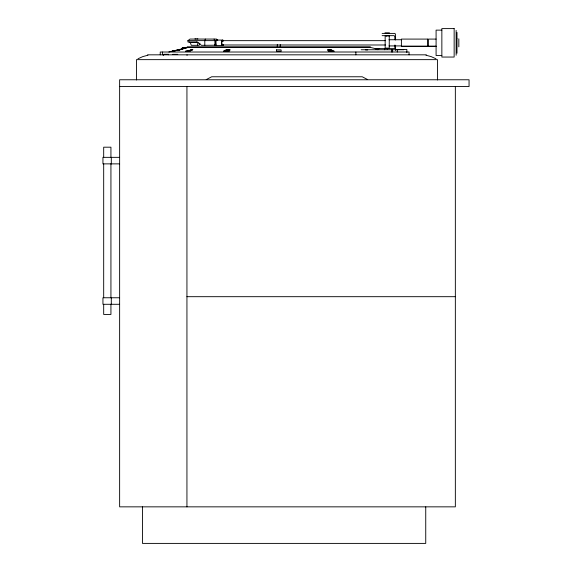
<?xml version="1.0" encoding="UTF-8"?>
<svg xmlns="http://www.w3.org/2000/svg" width="572" height="572" viewBox="0 0 572 572"><rect width="100%" height="100%" fill="white"/><g stroke="black" fill="none" stroke-linecap="round" stroke-linejoin="round"><path stroke-width="0.86" d="M197.583 45.317L197.912 42.435L189.189 42.435L189.189 41.956M215.866 41.699L215.987 44.323M199.907 43.157L199.192 45.317L191.248 45.317L190.297 42.435M205.348 39.06L204.805 40.633L204.805 45.331M334.041 51.137C326.162 52.603 325.289 46.79 334.041 51.137L328.206 51.137M222.694 40.069L216.166 40.069L215.823 40.877A2.753 1.201 -90 0 0 216.073 45.209L201.437 45.331L197.24 41.956L187.923 41.956L187.923 40.633L190.011 39.06L216.466 39.06L217.782 40.104M206.22 79.615L211.704 76.77L362.212 76.77L367.696 79.615M137.981 58.759L142.821 56.592L147.941 55.227M223.623 51.137C224.517 49.356 233.869 48.899 227.806 51.137C223.752 52.016 220.284 50.708 229.479 51.137M185.886 51.137L185.442 51.409L192.85 49.707L185.886 51.137L190.526 51.137M179.079 49.95L187.173 47.39L370.37 47.39L378.163 49.356M214.693 44.773A2.753 1.201 -90 0 0 214.943 45.209L215.851 45.488M179.115 50.064L188.066 47.39L168.854 52.002M385.464 40.655L222.715 40.655C221.35 41.384 221.371 44.194 222.672 44.988L385.464 44.988M172.73 51.223C192.685 46.99 167.753 51.959 172.344 51.301M441.856 30.137L436.086 30.137L436.086 55.513L441.856 55.513M384.956 32.84L389.453 32.84M382.125 33.405L394.844 33.405A2.359 0.808 -90 0 1 395.552 35.657L395.552 40.011M382.125 35.657L394.137 35.657A2.359 0.808 -90 0 1 394.844 37.909L394.844 39.697M194.93 38.896L195.931 38.896M196.89 38.896L197.891 38.896M436.086 39.089L428.399 39.089L428.399 46.561L436.086 46.561M388.981 39.733L401.394 39.733M187.923 40.633L215.966 40.633M221.235 40.748L223.18 40.969M215.544 45.581L222.694 45.581M388.981 45.917L401.394 45.917M401.394 46.11L427.563 46.11M428.399 46.11L436.086 46.11M187.173 46.825L370.37 46.825M183.033 47.776L184.327 47.776M375.275 48.52L379.694 48.52M376.104 49.449L378.786 49.449M395.738 49.449L406.856 49.449L406.856 52.524M361.175 49.75L403.761 49.75M178.042 49.928L179.744 49.928M190.469 49.928L192.192 49.928M226.154 49.928L230.244 49.928M327.441 49.928L331.674 49.928M172.494 51.137L175.096 51.137M172.637 54.326L177.756 54.326M147.597 54.826L426.326 54.826M119.634 86.529L469.054 86.529L469.054 79.765L119.634 79.765L119.634 506.849L455.348 506.849L455.348 86.529M119.634 157.343L102.946 157.343L102.946 163.871L119.634 163.871M186.937 296.689L455.348 296.689M119.634 297.762L102.946 297.762L102.946 304.29L119.634 304.29M425.976 55.227L431.102 56.592L435.935 58.759M367.689 49.928L365.544 49.928M216.166 40.069L217.103 40.44M214.057 39.06L214.908 40.633L214.908 45.331M458.83 38.817L458.83 46.832M456.985 32.411L456.985 38.703M456.985 38.817L456.985 53.239M456.149 30.409L456.149 55.241M437.466 80.023L437.466 59.645L136.458 59.645L136.458 80.023M425.74 506.849L425.74 543.4L142.478 543.4L142.478 506.849M409.066 54.826L409.066 52.002L160.239 52.023L160.239 54.826M397.29 49.75L397.29 52.002M395.552 45.238L395.552 50.465M394.844 45.052L394.844 48.62L377.892 48.62L377.892 49.75M392.621 49.75L392.621 52.002M391.698 49.75L391.698 52.002M387.208 48.62L387.208 49.185M384.684 48.62L384.684 49.75M355.87 52.002L355.87 54.826M280.237 44.573L280.237 46.825M277.306 44.573L277.306 46.825M196.797 41.956L196.797 42.435M187.037 54.826L187.037 55.384M186.937 86.529L186.937 506.849M168.518 54.826L168.518 54.261L163.842 54.261L163.842 54.826M163.363 54.826L163.363 55.384M162.534 52.023L162.534 54.826M111.297 157.343L111.297 163.871M111.297 297.762L111.297 304.29M110.932 157.343L110.932 147.19L103.682 147.19L103.682 157.343M110.932 163.871L110.932 297.762M110.932 304.29L110.932 314.443L103.682 314.443L103.682 304.29M103.682 163.871L103.682 297.762M386.2 35.657A2.359 0.808 -90 0 1 386.55 36.043M181.789 49.342A13.256 13.256 0 0 0 182.382 47.497L183.033 47.497L183.033 48.062L184.327 48.062L184.327 47.497L184.978 47.497A13.256 13.256 0 0 0 185.149 48.119M223.209 44.888A2.381 1.037 -90 0 1 221.657 42.821A2.381 1.037 -90 0 1 223.209 40.762M223.538 44.773A2.753 1.201 -90 0 1 221.843 44.773A2.753 1.201 -90 0 1 221.843 40.877A2.753 1.201 -90 0 1 223.538 40.877M215.272 45.124A2.381 1.037 90 0 1 215.022 44.888M215.937 44.509A2.381 1.037 90 0 1 215.937 41.141M276.519 49.843L276.519 51.223L281.267 51.137L281.024 49.843L276.519 49.843M454.147 28.6L441.856 28.6L441.856 57.05L454.147 57.05L454.147 28.6M389.253 35.929L385.156 35.929L385.156 48.105L389.253 48.105L389.253 35.929M427.563 39.089L401.394 39.089L401.394 46.561L427.563 46.561L427.563 39.089"/></g></svg>
